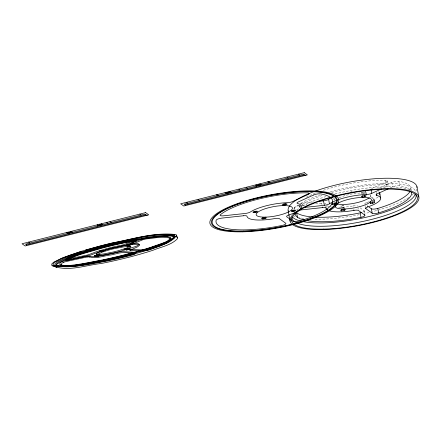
<?xml version="1.0" encoding="UTF-8"?>
<svg xmlns="http://www.w3.org/2000/svg" width="441" height="441" viewBox="0 0 441 441"><rect width="100%" height="100%" fill="white"/><g stroke="black" fill="none" stroke-linecap="round" stroke-linejoin="round"><path stroke-width="0.33" stroke-dasharray="2.21 1.65" d="M371.537 188.616L386.233 181.935A4.691 1.213 -10.5 0 0 385.489 180.198A59.243 15.336 -10.5 0 0 322.101 190.705M379.541 187.965L391.817 182.387A4.691 1.213 -10.5 0 1 398.835 181.273A59.243 15.336 -10.5 0 1 410.554 190.352M383.301 188.098L387.06 186.389L386.233 181.935M390.142 187.976L392.644 186.841A4.691 1.213 -10.5 0 1 399.662 185.727A59.243 15.336 -10.5 0 1 410.433 190.121M372.871 201.234L374.381 200.688L374.161 200.071L371.923 200.181M362.248 194.062L364.095 193.764M341.51 207.838L343.974 207.435L345.132 207.821M299.897 203.251A4.691 1.213 -10.5 0 0 301.876 203.185L313.259 201.95M302.074 205.274L306.727 204.773M315.569 203.808L321.715 203.141A4.691 1.213 -10.5 0 1 323.06 203.058M360.137 207.849L363.968 210.638L364.586 213.979M410.825 188.037L411.177 189.944M398.835 181.273L399.662 185.727M391.817 182.387L392.644 186.841M387.474 180.744L388.3 185.198M385.489 180.198L386.316 184.652A4.691 1.213 -10.5 0 1 387.06 186.389M376.179 192.32L376.283 192.877M374.381 200.688L374.723 202.54M374.161 200.071L374.503 201.923M372.954 197.981L373.439 200.578A1.29 0.336 -10.5 0 1 372.055 201.157M370.71 195.556L371.184 198.097M368.803 201.796A27.744 7.183 -10.5 0 1 366.995 202.436L367.099 202.992M367.458 204.944L367.562 205.5M364.189 191.615L364.553 193.56M365.269 205.567L365.473 206.68M361.653 192.061L362.133 194.657M364.145 210.864L364.558 213.091M357.987 207.943L358.224 209.216M338.671 207.413A27.744 7.183 -10.5 0 0 353.114 205.93L353.373 207.325M343.974 207.435L344.322 209.293M343.456 205.412A1.29 0.336 -10.5 0 1 341.56 206.035A1.29 0.336 -10.5 0 1 341.538 205.456A1.29 0.336 -10.5 0 1 343.456 205.412L343.936 208.009M340.915 205.859L341.279 207.805M334.691 199.045L334.934 200.346M326.423 205.611L326.632 206.724M324.659 203.224A4.691 1.213 -10.5 0 1 325.254 203.687L325.309 203.968M325.723 206.195L325.822 206.752M321.715 203.141L321.974 204.536M301.876 203.185L302.339 205.688M300.084 205.489L300.437 207.402M299.252 205.126L299.511 206.52A4.691 1.213 -10.5 0 0 300.36 207.672M299.356 205.589A4.691 1.213 -10.5 0 0 294.406 207.579L294.77 209.525M298.904 205.219L299.158 207.099M378.235 196.785A27.744 7.183 -10.5 0 1 372.176 200.423M331.235 206.972A27.744 7.183 -10.5 0 1 329.929 206.724M328.788 206.432A27.744 7.183 -10.5 0 1 327.013 205.726M325.304 203.924A27.744 7.183 -10.5 0 1 325.254 203.687M350.915 191.736A27.744 7.183 -10.5 0 1 352.216 191.499M378.207 191.807A27.744 7.183 -10.5 0 1 378.736 192.144M370.352 194.707A18.445 4.774 -10.5 0 1 369.949 197.121M339.107 197.794A18.445 4.774 -10.5 0 1 364.294 193.009M332.955 199.034A1.29 0.336 -10.5 0 1 334.653 198.974A1.29 0.336 -10.5 0 1 333.556 199.58M363.968 191.846A1.29 0.336 -10.5 0 1 362.204 192.243A1.29 0.336 -10.5 0 1 361.874 191.824M371.554 197.888A1.29 0.336 -10.5 0 1 372.932 197.921A1.29 0.336 -10.5 0 1 372.05 198.467M363.968 210.638A4.691 1.213 -10.5 0 1 362.794 212.066M353.114 205.93A4.691 1.213 -10.5 0 1 357.634 206.035M364.823 203.924A4.691 1.213 -10.5 0 1 366.995 202.436M299.511 206.52A59.243 15.336 -10.5 0 1 300.9 205.451M302.465 204.376A59.243 15.336 -10.5 0 1 322.928 195.159M331.748 192.458A59.243 15.336 -10.5 0 1 386.316 184.652M294.285 209.442A59.243 15.336 -10.5 0 1 294.406 207.579M306.297 197.232A59.243 15.336 -10.5 0 1 316.175 192.838M293.816 208.714A63.151 16.345 -10.5 0 1 298.122 205.115M300.894 203.345A63.151 16.345 -10.5 0 1 319.962 194.955M330.392 191.73A63.151 16.345 -10.5 0 1 415.488 191.78M416.778 189.172A65.494 16.951 -10.5 0 1 415.19 192.011M413.074 194.233A65.494 16.951 -10.5 0 1 412.109 195.06M408.702 197.513A65.494 16.951 -10.5 0 1 372.761 211.603M369.056 212.534A65.494 16.951 -10.5 0 1 365.286 213.422M359.365 214.684A65.494 16.951 -10.5 0 1 314.119 219.194M303.606 218.389A65.494 16.951 -10.5 0 1 299.351 217.639M295.123 216.47A65.494 16.951 -10.5 0 1 293.822 215.974M296.578 210.076A63.151 16.345 -10.5 0 1 300.398 207.369M302.697 206.008A63.151 16.345 -10.5 0 1 325.745 196.614M334.962 194.007A63.151 16.345 -10.5 0 1 411.756 190.424M342.304 207.97A1.29 0.336 -10.5 0 1 343.793 207.882A1.29 0.336 -10.5 0 1 343.451 208.361M372.033 200.49A1.29 0.336 -10.5 0 1 373.439 200.578M363.891 194.04A1.29 0.336 -10.5 0 1 364.321 194.04"/><path stroke-width="0.66" d="M148.777 248.735C154.912 245.687 167.26 244.375 170.358 237.793A11.626 3.01 -10.5 0 0 169.978 237.374C162.305 234.987 153.942 237.363 146.12 238.019A9.669 2.503 -10.5 0 0 142.002 238.967L131.247 243.228C129.45 246.117 138.22 243.145 139.45 244.843A5.601 1.45 -10.5 0 1 139.565 245.119L137.691 246.778L129.985 250.256A1.527 0.397 -10.5 0 0 130.514 250.372L142.779 250.94L145.585 250.681A9.779 2.53 -10.5 0 0 149.675 249.799L160.656 245.824L167.161 242.765L170.772 239.954L170.998 239.149L170.358 237.793M128.766 249.441L128.033 249.738A2.563 0.661 -10.5 0 1 127.03 249.964L126.264 250.008L125.531 249.314L123.993 249.397L124.428 249.777L125.955 249.694L129.334 248.586L128.926 248.2L127.372 248.3L123.993 249.397M129.974 245.472L129.323 245.736A2.58 0.667 -10.5 0 1 128.425 245.94L127.741 245.995L128.375 245.703A2.58 0.667 -10.5 0 1 129.263 245.505C130.519 245.676 129.45 244.661 128.761 245.02A2.652 0.684 -10.5 0 0 127.868 245.224L127.212 245.483L127.725 245.984M129.467 244.97L128.816 245.246A2.646 0.684 -10.5 0 1 127.918 245.455L127.229 245.51M126.264 250.008L126.98 249.661A2.563 0.661 -10.5 0 1 127.973 249.435L128.766 249.397L128.017 248.707L125.531 249.314M81.85 251.282L70.141 255.152L61.084 258.718L54.866 262.026L53.234 263.58L53.074 264.583A11.598 2.999 -10.5 0 0 54.061 265.372C72.456 268.172 91.006 262.241 109.043 259.154C128.789 254.556 148.667 249.749 167.343 241.707C170 240.24 173.616 239.061 174.829 235.985A11.89 3.076 -10.5 0 0 174.167 234.91M125.646 249.446L126.396 249.137A2.635 0.684 -10.5 0 1 127.388 248.911L128.199 248.895L127.455 249.209A2.629 0.684 -10.5 0 1 126.446 249.435L125.696 249.496M173.991 237.44L174.184 237.098A13.12 3.396 -10.5 0 0 174.201 236.271A11.918 3.087 -10.5 0 0 173.633 235.709C153.556 233.008 133.011 239.816 113.32 243.438A143.551 37.154 -10.5 0 0 100.239 246.69L78.746 252.936L65.07 257.88L56.79 262.037L55.053 263.608L54.916 264.942A11.885 3.076 -10.5 0 0 55.798 265.559C70.34 269.242 85.692 263.817 100.217 261.971C117.207 258.558 134.058 254.385 150.563 249.099C158.573 245.747 168.501 244.303 174.625 237.76L174.195 236.271M97.659 254.369L101.827 252.224L109.881 249.733A38.455 9.95 -10.5 0 1 114.269 248.641L123.855 246.822L129.72 246.436M174.537 236.652C167.971 242.324 158.969 244.149 151.048 247.23C135.023 252.384 118.684 256.508 102.224 260.003C87.103 262.814 71.822 266.463 56.354 265.879M98.96 255.857L98.382 256.1A2.426 0.628 -10.5 0 1 97.252 256.375L95.862 255.94L96.507 255.901A2.492 0.645 -10.5 0 0 97.637 255.626L98.249 255.367M103.464 251.293L102.946 251.508A2.37 0.612 -10.5 0 1 101.86 251.767L101.358 251.805L101.877 251.541M96.618 256.348L97.218 256.089A2.431 0.628 -10.5 0 1 98.337 255.819L98.988 255.786L97.61 255.35A2.497 0.645 -10.5 0 0 96.485 255.626L95.868 255.885M102.847 250.813L102.312 251.067A2.437 0.628 -10.5 0 1 101.221 251.326L100.724 251.364M100.713 251.32L101.243 251.105A2.437 0.634 -10.5 0 1 102.329 250.841L102.83 250.808M96.618 253.426L100.713 251.458L108.861 248.956A40.335 10.441 -10.5 0 1 113.287 247.853C118.8 247.473 125.751 243.537 130.74 246.74A3.754 0.97 -10.5 0 1 130.823 247.021L127.581 248.961L118.761 251.783A38.4 9.939 -10.5 0 1 113.684 253.04C108.172 253.547 101.728 256.927 96.502 254.121A3.963 1.025 -10.5 0 1 96.64 253.426M364.9 196.686L366.212 195.903L365.06 195.517L362.596 195.92L361.284 196.703L362.441 197.088L364.9 196.686L364.674 195.446M344.167 210.456L345.474 209.673L344.322 209.293L341.858 209.695L340.546 210.478L341.703 210.859L344.167 210.456L343.936 209.221M128.017 248.707L128.926 248.2M124.428 249.777L125.233 249.33M133.882 252.974L131.424 253.911A9.586 2.481 -10.5 0 1 130.597 254.143A126.754 32.805 -10.5 0 1 105.123 260.212C90.532 262.384 75.405 267.362 60.582 264.936A11.642 3.015 -10.5 0 1 59.651 264.126L60.351 262.538L61.999 261.673M103.9 250.571L100.829 251.535L99.264 251.271L102.334 250.312L103.9 250.571L99.264 251.271M103.453 250.251L102.477 250.697L103.47 251.254L102.957 251.287A2.376 0.617 -10.5 0 0 101.882 251.546M99.727 251.585L100.708 251.138M303.364 207.568L324.333 205.291A4.691 1.213 -10.5 0 0 329.449 203.803A27.744 7.183 -10.5 0 1 366.239 194.536A4.691 1.213 -10.5 0 0 371.763 193.34L381.421 188.952M388.262 188.831L377.347 193.792A4.691 1.213 -10.5 0 0 376.746 195.38A27.744 7.183 -10.5 0 1 367.822 206.89A4.691 1.213 -10.5 0 0 365.837 208.632L372.171 213.235A4.691 1.213 -10.5 0 0 378.593 212.887A59.243 15.336 -10.5 0 0 411.646 192.491M63.498 262.356L62.082 263.029L61.216 264.506A12.712 3.291 -10.5 0 0 61.575 265.25A12.392 3.208 -10.5 0 0 62.258 265.658C77.032 267.968 92.037 263.464 106.59 261.149A120.922 31.294 -10.5 0 0 131.743 255.163A9.156 2.37 -10.5 0 0 132.565 254.937L134.985 254.005A2.376 0.617 -10.5 0 0 135.437 253.443M336.511 203.615L336.29 202.998L334.052 203.108L332.034 203.836L332.255 204.453L334.493 204.343L336.511 203.615L336.279 202.38M370.247 202.761L372.265 202.033L374.503 201.923L374.723 202.54L372.711 203.268L370.473 203.378L370.021 201.526M128.91 245.356L130.442 244.821L129.461 244.369L125.801 245.312L126.765 245.775L128.91 245.356L128.54 245.003L125.801 245.312M94.391 255.686L95.245 256.254L99.291 255.201L98.415 254.639L94.391 255.686L96.904 255.504L98.767 254.859L98.415 254.639M128.54 245.003L130.078 244.468M99.291 255.201L96.772 255.389L94.931 256.023L95.245 256.254M126.176 245.659L130.442 244.821M85.648 250.014L99.335 246.21A153.44 39.712 -10.5 0 1 112.857 242.842C133.502 238.972 154.708 232.054 175.805 234.551A11.957 3.093 -10.5 0 1 176.499 235.196L177.662 238.438C171.45 245.29 161.163 246.806 152.922 250.29C135.977 255.752 118.673 260.03 101.215 263.492C85.394 265.173 68.123 272.108 52.622 265.846A11.929 3.087 -10.5 0 1 51.696 265.195L51.911 263.784L53.863 262.114L62.727 257.77L81.26 251.331L99.561 246.254A149.775 38.764 -10.5 0 1 112.835 242.958C132.939 239.209 153.622 232.39 174.156 234.915M145.745 214.844L144.758 214.128L25.578 244.149L26.565 244.865L145.745 214.844L147.25 215.219M304.373 174.89L303.386 174.173L184.206 204.194L185.192 204.911L304.373 174.89L305.878 175.259M129.334 248.586L125.354 249.264L124.93 248.889M318.044 201.427L323.507 200.837A4.691 1.213 -10.5 0 0 328.628 199.349A27.744 7.183 -10.5 0 1 333.699 196.714M295.073 213.538A59.243 15.336 -10.5 0 0 360.97 217.325A4.691 1.213 -10.5 0 0 364.795 215.092L358.461 210.489A4.691 1.213 -10.5 0 0 353.941 210.385A27.744 7.183 -10.5 0 1 326.081 208.141A4.691 1.213 -10.5 0 0 322.542 207.595L300.911 209.944A4.691 1.213 -10.5 0 0 299.18 210.225M58.173 266.094L57.418 265.989A13.07 3.385 -10.5 0 1 55.792 265.559M65.395 259.622L87.015 255.102A10.27 2.657 -10.5 0 0 88.641 254.678L96.728 251.602L106.794 248.597A60.615 15.689 -10.5 0 1 113.822 246.861L118.662 245.802A50.842 13.158 -10.5 0 1 121.198 245.295L121.782 245.179A10.198 2.64 -10.5 0 0 123.701 244.722L135.982 239.921L134.202 240.003A7.062 1.83 -10.5 0 0 133.684 240.097A114.462 29.624 -10.5 0 0 117.841 243.371L114.34 244.165A129.77 33.588 -10.5 0 0 103.376 246.861C104.379 245.962 50.489 261.982 69.369 259.97L88.266 255.846A9.79 2.536 -10.5 0 0 89.876 255.416L97.841 252.346L107.802 249.352A57.788 14.955 -10.5 0 1 114.765 247.633L118.861 246.734A49.265 12.75 -10.5 0 1 122.085 246.089L122.67 245.973A9.724 2.519 -10.5 0 0 124.571 245.521L136.594 240.819L135.971 239.893M52.622 265.846C69.105 268.029 85.719 263.001 101.921 260.372C120.41 256.436 138.783 251.789 156.698 245.714C163.319 242.815 171.494 241.431 176.51 235.902L176.499 235.196M136.638 240.654L134.918 240.78A6.775 1.753 -10.5 0 0 134.4 240.869L133.342 241.067A110.228 28.527 -10.5 0 0 118.662 244.094L115.377 244.838A123.502 31.967 -10.5 0 0 101.606 248.266C90.262 251.794 76.872 254.534 66.745 260.278M88.305 256.397C95.449 257.555 102.742 255.168 109.781 254.044A59.37 15.363 -10.5 0 0 116.986 252.368A10.187 2.635 -10.5 0 1 118.116 252.103L122.03 251.557L133.673 252.269A2.045 0.529 -10.5 0 1 134.323 252.423L135.393 253.448A2.106 0.546 -10.5 0 0 134.748 253.288L123.133 252.478L119.246 253.007A9.713 2.514 -10.5 0 0 118.127 253.266A56.63 14.658 -10.5 0 1 111 254.92C103.674 255.637 95.383 259.551 88.305 256.397A5.094 1.317 -10.5 0 1 88.051 256.127M60.582 264.936L62.258 265.658M96.502 254.121C101.843 254.926 107.284 253.079 112.538 252.175A40.28 10.424 -10.5 0 0 117.67 250.901L126.606 248.068L129.919 246.144A3.528 0.915 -10.5 0 0 129.841 245.863M130.668 243.658C133.386 244.044 137.421 242.109 139.45 244.843M170.446 238.338C162.828 235.946 154.532 238.201 146.765 238.846A9.322 2.414 -10.5 0 0 142.851 239.733L131.479 244.474M96.243 255.052L96.772 255.389M96.904 255.504L97.439 255.846M100.366 251.216L101.347 251.794M100.256 250.819L100.702 251.133M102.334 250.312L102.72 250.587M369.012 207.083L371.344 208.78A4.691 1.213 -10.5 0 0 377.766 208.433A59.243 15.336 -10.5 0 0 410.091 191.35M298.386 174.145L299.698 175.105M286.876 177.045L288.188 178.004M268.663 181.631L269.98 182.591M267.67 181.885L268.988 182.839M259.887 183.842L261.204 184.801M260.774 184.906L260.229 184.509L255.747 185.639L256.293 186.036M259.76 184.625L260.306 185.027M258.448 184.206L259.214 184.762M258.454 184.955L258.999 185.352M257.522 185.192L258.068 185.589M256.017 184.818L256.783 185.374M256.215 185.518L256.761 185.92M246.172 187.298L247.484 188.252M238.796 189.156L240.108 190.11M231.299 192.331L230.748 191.934L226.272 193.059L226.817 193.461M230.285 192.05L230.83 192.447M228.951 191.637L229.717 192.193M228.978 192.381L229.524 192.778M228.047 192.612L228.592 193.015M226.514 192.248L227.28 192.805M226.74 192.943L227.286 193.34M225.075 192.612L226.393 193.566M217.292 194.575L218.609 195.528M216.299 194.823L217.617 195.776M198.086 199.409L199.404 200.363M186.576 202.309L187.894 203.262M139.758 214.1L141.07 215.059M110.035 221.591L111.347 222.545M106.672 222.435L107.984 223.394M101.21 223.813L102.571 224.756M102.191 224.849L101.645 224.452L97.009 225.621L97.56 226.018M100.89 224.64L101.436 225.042M99.82 224.16L100.587 224.717M100.079 224.844L100.631 225.246M98.575 225.224L99.12 225.627M97.384 224.772L98.156 225.329M97.764 225.428L98.315 225.825M72.776 232.258L72.23 231.861L67.594 233.03L68.146 233.427M71.475 232.049L72.021 232.451M70.317 231.591L71.089 232.148M70.665 232.253L71.216 232.655M69.16 232.633L69.706 233.035M67.886 232.203L68.653 232.76M68.349 232.837L68.901 233.234M66.448 232.567L67.765 233.521M28.593 242.103L29.905 243.057M127.372 248.3L127.785 248.674M138.628 243.939A5.259 1.362 -10.5 0 1 138.733 244.215C138.248 247.346 126.313 247.528 129.985 250.256M126.391 245.428L126.765 245.775M127.333 244.788L127.697 245.135M416.916 186.631L418.845 197.022M379.811 193.577L380.638 198.031M376.438 193.709L376.746 195.38M377.766 208.433L378.593 212.887M371.09 189.724L371.763 193.34M372.48 202.033L372.711 203.268M370.242 202.143L370.473 203.378M371.344 208.78L372.171 213.235M365.462 190.358L366.239 194.536M367.717 206.333L367.822 206.89M365.683 207.794L365.837 208.632M362.21 195.848L362.441 197.088M364.69 214.535L364.795 215.092M295.983 212.281A59.243 15.336 -10.5 0 0 360.143 212.871L360.97 217.325M353.836 209.828L353.941 210.385M341.472 209.624L341.703 210.859M334.267 203.108L334.493 204.343M332.029 203.218L332.255 204.453M328.628 199.349L329.449 203.803M327.095 209.227L327.2 209.784M325.982 207.584L326.081 208.141M323.507 200.837L324.333 205.291M322.437 207.038L322.542 207.595M296.65 212.816L297.477 217.27M288.188 210.842L290.117 221.233M185.192 204.911L185.22 205.649M26.565 244.865L26.592 245.609M89.617 257.169A5.435 1.406 -10.5 0 1 89.347 256.894M128.959 249.325A1.455 0.375 -10.5 0 0 129.5 249.43L141.649 249.898A3.782 0.976 -10.5 0 0 142.84 249.854A9.007 2.332 -10.5 0 0 148.716 248.707M174.581 237.071A12.596 3.258 -10.5 0 0 174.283 236.69L171.384 235.748L166.786 235.533L152.768 236.679L135.343 239.463L113.96 243.972A138.281 35.787 -10.5 0 0 100.956 247.208C86.574 251.326 71.718 254.865 58.537 262.152C57.49 262.858 54.998 264.446 56.547 265.807A12.591 3.258 -10.5 0 0 57.115 266.11M62.005 261.673A9.95 2.574 -10.5 0 1 65.907 260.576L84.826 256.442C87.55 255.427 92.334 256.949 86.138 257.186L67.363 261.265A9.498 2.459 -10.5 0 0 63.504 262.356M56.784 267.544A13.952 3.611 -10.5 0 1 55.753 266.855L55.77 265.399L57.512 263.69L65.907 259.314L79.744 254.198L101.54 247.803A136.727 35.39 -10.5 0 1 114.825 244.507L136.716 239.915L154.659 237.098L169.228 235.957L174.079 236.205L176.918 236.993A13.98 3.616 -10.5 0 1 177.624 237.693M134.356 252.417A2.304 0.595 -10.5 0 1 133.849 252.974M97.709 254.909A3.93 1.014 -10.5 0 1 97.67 254.369M129.709 246.436A3.914 1.014 -10.5 0 1 130.756 246.734M170.513 238.388A12.403 3.208 -10.5 0 1 170.899 238.813M369.326 197.7A18.445 4.774 -10.5 0 1 354.134 203.295A18.445 4.774 -10.5 0 1 337.244 203.985M361.791 212.441A4.691 1.213 -10.5 0 1 360.143 212.871M379.238 192.574A27.744 7.183 -10.5 0 1 379.734 194.757M415.301 193.968A63.151 16.345 -10.5 0 1 356.819 219.177A63.151 16.345 -10.5 0 1 292.438 216.983M288.442 211.614A65.494 16.951 -10.5 0 1 348.82 182.188A65.494 16.951 -10.5 0 1 417.026 187.442M415.813 194.112A63.151 16.345 -10.5 0 1 357.596 222.485A63.151 16.345 -10.5 0 1 291.837 217.419M283.53 204.084L282.218 204.872L283.376 205.252L285.84 204.85L287.146 204.067L285.994 203.687L283.53 204.084M262.792 217.86L261.485 218.642L262.638 219.028L265.102 218.626L266.408 217.843L265.256 217.457L262.792 217.86M307.994 194.558L292.697 201.509A4.691 1.213 -10.5 0 1 287.174 202.7A27.744 7.183 -10.5 0 0 250.389 211.967A4.691 1.213 -10.5 0 1 245.268 213.455L223.637 215.803A4.691 1.213 -10.5 0 1 220.445 214.684A59.243 15.336 -10.5 0 1 307.25 192.816A4.691 1.213 -10.5 0 1 307.994 194.558M313.579 195.005L298.281 201.956A4.691 1.213 -10.5 0 0 297.686 203.549A27.744 7.183 -10.5 0 1 288.756 215.054A4.691 1.213 -10.5 0 0 286.771 216.796L293.105 221.399A4.691 1.213 -10.5 0 0 299.527 221.051A59.243 15.336 -10.5 0 0 320.596 193.891A4.691 1.213 -10.5 0 0 313.579 195.005M254.986 211.278L252.969 212.005L253.195 212.623L255.433 212.512L257.445 211.785L257.224 211.167L254.986 211.278M293.199 210.203L291.187 210.925L291.407 211.542L293.645 211.437L295.663 210.71L295.437 210.092L293.199 210.203M145.657 212.617L22.05 243.752L25.115 245.979L148.722 214.844L145.657 212.617M304.284 172.663L180.678 203.797L183.748 206.024L307.355 174.89L304.284 172.663M243.476 215.759L221.845 218.113A4.691 1.213 -10.5 0 0 216.167 220.197A59.243 15.336 -10.5 0 0 281.909 225.489A4.691 1.213 -10.5 0 0 285.729 223.256L279.396 218.653A4.691 1.213 -10.5 0 0 274.875 218.554A27.744 7.183 -10.5 0 1 247.021 216.31A4.691 1.213 -10.5 0 0 243.476 215.759M243.399 231.332A63.934 16.549 -10.5 0 0 337.249 200.33A63.934 16.549 -10.5 0 0 242.302 202.408A63.934 16.549 -10.5 0 0 243.399 231.332M242.638 231.817A65.494 16.951 -10.5 0 0 338.787 200.06A65.494 16.951 -10.5 0 0 241.519 202.187A65.494 16.951 -10.5 0 0 242.638 231.817M322.806 229.59A65.494 16.951 -10.5 0 0 418.95 197.833A65.494 16.951 -10.5 0 0 321.687 199.96A65.494 16.951 -10.5 0 0 322.806 229.59M243.774 231.084A63.151 16.345 -10.5 0 0 336.477 200.462A63.151 16.345 -10.5 0 0 242.693 202.513A63.151 16.345 -10.5 0 0 243.774 231.084M263.327 218.659A1.29 0.336 -10.5 0 0 265.217 218.03A1.29 0.336 -10.5 0 0 263.305 218.075A1.29 0.336 -10.5 0 0 263.327 218.659M292.824 211.228A1.29 0.336 -10.5 0 0 294.715 210.6A1.29 0.336 -10.5 0 0 292.802 210.644A1.29 0.336 -10.5 0 0 292.824 211.228M284.059 204.861A1.29 0.336 -10.5 0 0 285.955 204.233A1.29 0.336 -10.5 0 0 284.037 204.277A1.29 0.336 -10.5 0 0 284.059 204.861M254.562 212.292A1.29 0.336 -10.5 0 0 256.453 211.663A1.29 0.336 -10.5 0 0 254.54 211.708A1.29 0.336 -10.5 0 0 254.562 212.292M265.394 217.121A18.445 4.774 -10.5 0 0 292.471 208.174A18.445 4.774 -10.5 0 0 265.08 208.775A18.445 4.774 -10.5 0 0 265.394 217.121M344.46 208.951A18.445 4.774 -10.5 0 0 371.537 200.01A18.445 4.774 -10.5 0 0 344.145 200.605A18.445 4.774 -10.5 0 0 344.46 208.951M323.562 229.105A63.934 16.549 -10.5 0 0 417.412 198.103A63.934 16.549 -10.5 0 0 322.47 200.181A63.934 16.549 -10.5 0 0 323.562 229.105"/></g></svg>
